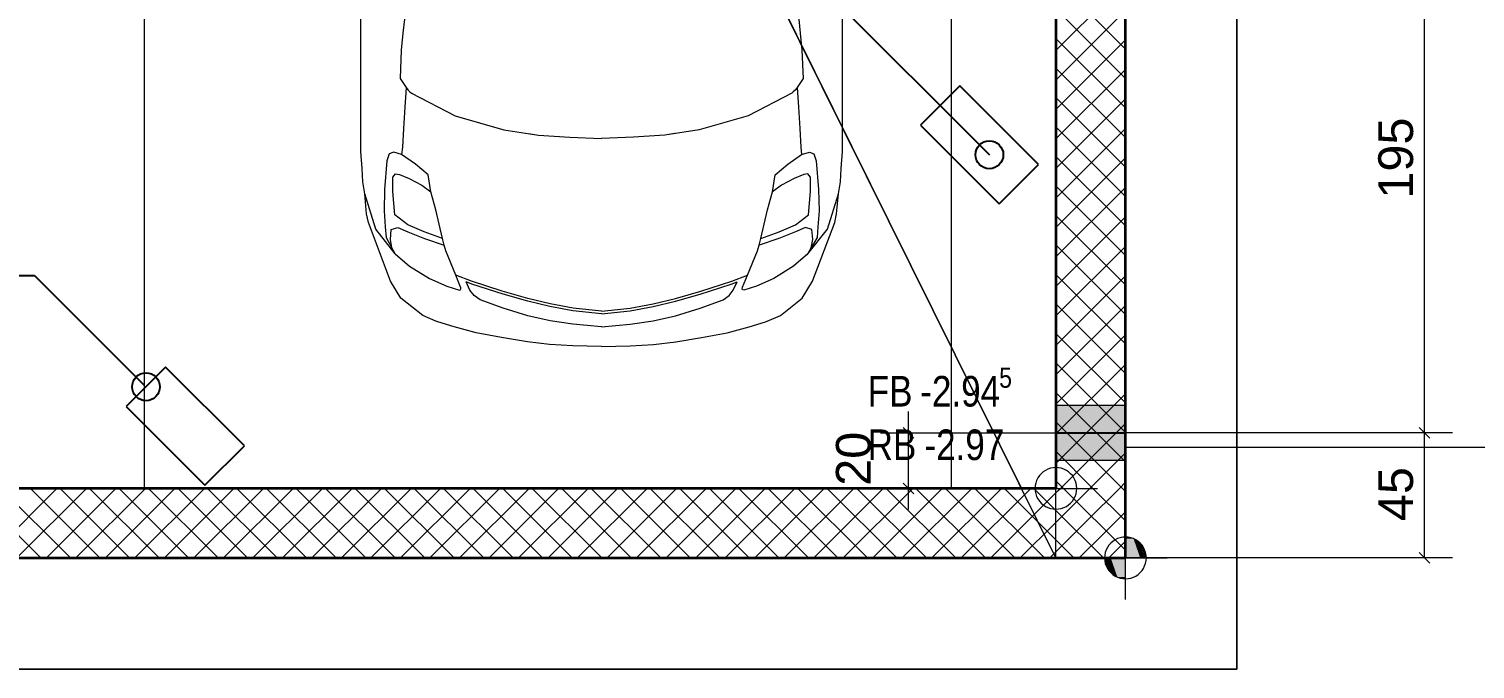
# Model space of a CAD drawing. Extents: x 885 to 2021, y 330 to 1122.
# Drawn here: x 1454.1 to 1558, y 468.6 to 514.7 of the extents above; entities that cross this region are included whole.
import ezdxf
from ezdxf.lldxf.tags import DXFTag

# ---------------------------------------------------------------- set-up
doc = ezdxf.new("R2010")
doc.units = 0
doc.layers.get('0').update_dxf_attribs({"lineweight": 18})
for name, color, linetype, lineweight in [('010 Aussenwände Bauteilschraffuren Neu', 7, 'Continuous', 25), ('010 Aussenwände Neu', 7, 'Continuous', 25), ('030 Bodenaufbauten Neu', 7, 'Continuous', 25), ('035 Decken Neu', 7, 'Continuous', 25), ('060 Möbel Einbau Neu', 7, 'Continuous', 25), ('065 Möbel Einrichtung', 7, 'Continuous', 25), ('080 Raum Innen Kontur Neu', 7, 'Continuous', 25), ('111 Bemassung Ausführung Koten Neu', 7, 'Continuous', 25)]:
    doc.layers.add(name, color=color, linetype=linetype, lineweight=lineweight)
for name, color, linetype, lineweight, true_color in [('A_Durchbruchbeschriftung', 7, 'Continuous', 18, 0x008080), ('A_Mass_Aussparungen', 7, 'Continuous', 18, 0x0080ff), ('A_Wanddurchbruch', 7, 'Continuous', 18, 0x008080), ('S_Regenwasser_Einlage', 7, 'fein_strichliert-A0T8DHYQAL', 25, 0x0066cc), ('S_Schmutzwasser_Einlage', 7, 'fein_strichliert-A0T8DHYQAL', 25, 0xcc6600)]:
    doc.layers.add(name, color=color, linetype=linetype, lineweight=lineweight, true_color=true_color)
doc.styles.get("Standard").update_dxf_attribs({"font": 'arial.ttf'})
tags = doc.linetypes.add('fein_strichliert-A0T8DHYQAL', pattern=[4, 1, -2, 1]).pattern_tags.tags
tags[8:9] = [DXFTag(74, 4), DXFTag(75, 0), DXFTag(340, '0'), DXFTag(46, 0.0), DXFTag(50, 0.0), DXFTag(44, 0.0), DXFTag(45, 0.0)]
tags[6:7] = [DXFTag(74, 4), DXFTag(75, 0), DXFTag(340, '0'), DXFTag(46, 0.0), DXFTag(50, 0.0), DXFTag(44, 0.0), DXFTag(45, 0.0)]
tags[4:5] = [DXFTag(74, 4), DXFTag(75, 0), DXFTag(340, '0'), DXFTag(46, 0.0), DXFTag(50, 0.0), DXFTag(44, 0.0), DXFTag(45, 0.0)]
tags = doc.linetypes.add('Strich 3_1mm Kanten', pattern=[0.004, 0.003, -0.001]).pattern_tags.tags
tags[6:7] = [DXFTag(74, 4), DXFTag(75, 0), DXFTag(340, '0'), DXFTag(46, 1.0), DXFTag(50, 0.0), DXFTag(44, 0.0), DXFTag(45, 0.0)]
tags[4:5] = [DXFTag(74, 4), DXFTag(75, 0), DXFTag(340, '0'), DXFTag(46, 1.0), DXFTag(50, 0.0), DXFTag(44, 0.0), DXFTag(45, 0.0)]
tags = doc.linetypes.add('Strichpunkt 3_1_1mm Achsen', pattern=[0.005, 0.003, -0.001, 0, -0.001]).pattern_tags.tags
tags[10:11] = [DXFTag(74, 4), DXFTag(75, 0), DXFTag(340, '0'), DXFTag(46, 1.0), DXFTag(50, 0.0), DXFTag(44, 0.0), DXFTag(45, 0.0)]
tags[8:9] = [DXFTag(74, 4), DXFTag(75, 0), DXFTag(340, '0'), DXFTag(46, 1.0), DXFTag(50, 0.0), DXFTag(44, 0.0), DXFTag(45, 0.0)]
tags[6:7] = [DXFTag(74, 4), DXFTag(75, 0), DXFTag(340, '0'), DXFTag(46, 1.0), DXFTag(50, 0.0), DXFTag(44, 0.0), DXFTag(45, 0.0)]
tags[4:5] = [DXFTag(74, 4), DXFTag(75, 0), DXFTag(340, '0'), DXFTag(46, 1.0), DXFTag(50, 0.0), DXFTag(44, 0.0), DXFTag(45, 0.0)]
tags = doc.linetypes.add('STRICHPUNKT2', pattern=[12.7, 6.35, -3.175, 0, -3.175]).pattern_tags.tags
tags[10:11] = [DXFTag(74, 4), DXFTag(75, 0), DXFTag(340, '0'), DXFTag(46, 0.0), DXFTag(50, 0.0), DXFTag(44, 0.0), DXFTag(45, 0.0)]
tags[8:9] = [DXFTag(74, 4), DXFTag(75, 0), DXFTag(340, '0'), DXFTag(46, 0.0), DXFTag(50, 0.0), DXFTag(44, 0.0), DXFTag(45, 0.0)]
tags[6:7] = [DXFTag(74, 4), DXFTag(75, 0), DXFTag(340, '0'), DXFTag(46, 0.0), DXFTag(50, 0.0), DXFTag(44, 0.0), DXFTag(45, 0.0)]
tags[4:5] = [DXFTag(74, 4), DXFTag(75, 0), DXFTag(340, '0'), DXFTag(46, 0.0), DXFTag(50, 0.0), DXFTag(44, 0.0), DXFTag(45, 0.0)]
tags = doc.linetypes.add('Unsichtbare Linie', pattern='A,0,[1,5773_032 -1.UG1.shx,S=10,R=0,X=0,Y=0],-10,0', length=10).pattern_tags.tags
tags[14:15] = [DXFTag(74, 4), DXFTag(75, 0), DXFTag(340, '0'), DXFTag(46, 1.0), DXFTag(50, 0.0), DXFTag(44, 0.0), DXFTag(45, 0.0)]
tags[12:13] = [DXFTag(74, 4), DXFTag(75, 0), DXFTag(340, '0'), DXFTag(46, 1.0), DXFTag(50, 0.0), DXFTag(44, 0.0), DXFTag(45, 0.0)]

# ---------------------------------------------------------------- blocks, each defined once
blk = doc.blocks.new('Referenz-A0T8DHYSAL', base_point=(1035.58, 400))
at = {"layer": 'S_Regenwasser_Einlage', "color": 0, "lineweight": -2}
for p, q in [((1508.14, 520.56), (1523.1, 505.6)), ((1325.15, 496.92), (1454.47, 496.92)), ((1454.47, 496.92), (1462.33, 489.06))]:
    blk.add_line(p, q, dxfattribs=at)
at = {"layer": 'S_Regenwasser_Einlage', "color": 0, "linetype": 'fein_strichliert-A0T8DHYQAL', "lineweight": -2, "ltscale": 0.25}
for centre in [(1523.1, 505.6), (1462.48, 488.91)]:
    blk.add_circle(centre, 1, dxfattribs=at)
at = {"layer": 'S_Schmutzwasser_Einlage', "color": 0, "linetype": 'fein_strichliert-A0T8DHYQAL', "lineweight": -2, "ltscale": 0.25}
for p, q in [((1520.98, 510.55), (1518.15, 507.72)), ((1526.63, 504.9), (1520.98, 510.55)), ((1518.15, 507.72), (1523.81, 502.07)), ((1523.81, 502.07), (1526.63, 504.9)), ((1463.89, 490.33), (1461.06, 487.5)), ((1469.55, 484.67), (1463.89, 490.33)), ((1461.06, 487.5), (1466.72, 481.84)), ((1466.72, 481.84), (1469.55, 484.67))]:
    blk.add_line(p, q, dxfattribs=at)
blk = doc.blocks.new('Referenz-A0T8DHYUAL', base_point=(896.59, 372.19))
at = {"layer": '010 Aussenwände Bauteilschraffuren Neu', "color": 0, "linetype": 'Continuous', "lineweight": 0, "ltscale": 0.0169}
for p, q in [((1532.88, 513.21), (1527.88, 518.21)), ((1532.88, 513.21), (1527.88, 518.21)), ((1527.88, 513.1), (1532.88, 518.1)), ((1527.88, 513.1), (1532.88, 518.1)), ((1532.88, 511.09), (1527.88, 516.09)), ((1532.88, 511.09), (1527.88, 516.09)), ((1527.88, 510.98), (1532.88, 515.98)), ((1527.88, 510.98), (1532.88, 515.98)), ((1532.88, 508.97), (1527.88, 513.97)), ((1532.88, 508.97), (1527.88, 513.97)), ((1527.88, 508.86), (1532.88, 513.86)), ((1527.88, 508.86), (1532.88, 513.86)), ((1532.88, 506.84), (1527.88, 511.84)), ((1532.88, 506.84), (1527.88, 511.84)), ((1527.88, 506.74), (1532.88, 511.74)), ((1527.88, 506.74), (1532.88, 511.74)), ((1532.88, 504.72), (1527.88, 509.72)), ((1532.88, 504.72), (1527.88, 509.72)), ((1527.88, 504.62), (1532.88, 509.62)), ((1527.88, 504.62), (1532.88, 509.62)), ((1532.88, 502.6), (1527.88, 507.6)), ((1532.88, 502.6), (1527.88, 507.6)), ((1527.88, 502.49), (1532.88, 507.49)), ((1527.88, 502.49), (1532.88, 507.49)), ((1532.88, 500.48), (1527.88, 505.48)), ((1532.88, 500.48), (1527.88, 505.48)), ((1527.88, 500.37), (1532.88, 505.37)), ((1527.88, 500.37), (1532.88, 505.37)), ((1532.88, 498.36), (1527.88, 503.36)), ((1532.88, 498.36), (1527.88, 503.36)), ((1527.88, 498.25), (1532.88, 503.25)), ((1527.88, 498.25), (1532.88, 503.25)), ((1532.88, 496.24), (1527.88, 501.24)), ((1532.88, 496.24), (1527.88, 501.24)), ((1527.88, 496.13), (1532.88, 501.13)), ((1527.88, 496.13), (1532.88, 501.13)), ((1532.88, 494.12), (1527.88, 499.12)), ((1532.88, 494.12), (1527.88, 499.12)), ((1527.88, 494.01), (1532.88, 499.01)), ((1527.88, 494.01), (1532.88, 499.01)), ((1532.88, 491.99), (1527.88, 496.99)), ((1532.88, 491.99), (1527.88, 496.99)), ((1527.88, 491.89), (1532.88, 496.89)), ((1527.88, 491.89), (1532.88, 496.89)), ((1532.88, 489.87), (1527.88, 494.87)), ((1532.88, 489.87), (1527.88, 494.87)), ((1527.88, 489.77), (1532.88, 494.77)), ((1527.88, 489.77), (1532.88, 494.77)), ((1532.88, 487.75), (1527.88, 492.75)), ((1532.88, 487.75), (1527.88, 492.75)), ((1527.88, 487.65), (1532.88, 492.65)), ((1527.88, 487.65), (1532.88, 492.65)), ((1532.88, 485.63), (1527.88, 490.63)), ((1532.88, 485.63), (1527.88, 490.63)), ((1527.88, 485.52), (1532.88, 490.52)), ((1527.88, 485.52), (1532.88, 490.52)), ((1532.88, 483.51), (1527.88, 488.51)), ((1532.88, 483.51), (1527.88, 488.51)), ((1527.88, 483.4), (1532.88, 488.4)), ((1527.88, 483.4), (1532.88, 488.4)), ((1532.66, 481.6), (1527.88, 486.39)), ((1532.66, 481.6), (1527.88, 486.39)), ((1528.2, 481.6), (1532.88, 486.28)), ((1528.2, 481.6), (1532.88, 486.28)), ((1530.54, 481.6), (1527.88, 484.27)), ((1530.54, 481.6), (1527.88, 484.27)), ((1530.32, 481.6), (1532.88, 484.16)), ((1530.32, 481.6), (1532.88, 484.16)), ((1454.93, 476.6), (1449.93, 481.6)), ((1451.07, 476.6), (1456.07, 481.6)), ((1457.05, 476.6), (1452.05, 481.6)), ((1453.2, 476.6), (1458.2, 481.6)), ((1459.17, 476.6), (1454.17, 481.6)), ((1455.32, 476.6), (1460.32, 481.6)), ((1461.3, 476.6), (1456.3, 481.6)), ((1457.44, 476.6), (1462.44, 481.6)), ((1463.42, 476.6), (1458.42, 481.6)), ((1459.56, 476.6), (1464.56, 481.6)), ((1465.54, 476.6), (1460.54, 481.6)), ((1461.68, 476.6), (1466.68, 481.6)), ((1467.66, 476.6), (1462.66, 481.6)), ((1463.8, 476.6), (1468.8, 481.6)), ((1469.78, 476.6), (1464.78, 481.6)), ((1465.92, 476.6), (1470.92, 481.6)), ((1471.9, 476.6), (1466.9, 481.6)), ((1468.05, 476.6), (1473.05, 481.6)), ((1474.02, 476.6), (1469.02, 481.6)), ((1470.17, 476.6), (1475.17, 481.6)), ((1476.15, 476.6), (1471.15, 481.6)), ((1472.29, 476.6), (1477.29, 481.6)), ((1478.27, 476.6), (1473.27, 481.6)), ((1474.41, 476.6), (1479.41, 481.6)), ((1480.39, 476.6), (1475.39, 481.6)), ((1476.53, 476.6), (1481.53, 481.6)), ((1482.51, 476.6), (1477.51, 481.6)), ((1478.65, 476.6), (1483.65, 481.6)), ((1484.63, 476.6), (1479.63, 481.6)), ((1480.77, 476.6), (1485.77, 481.6)), ((1486.75, 476.6), (1481.75, 481.6)), ((1482.89, 476.6), (1487.89, 481.6)), ((1488.87, 476.6), (1483.87, 481.6)), ((1485.02, 476.6), (1490.02, 481.6)), ((1490.99, 476.6), (1485.99, 481.6)), ((1487.14, 476.6), (1492.14, 481.6)), ((1493.12, 476.6), (1488.12, 481.6)), ((1489.26, 476.6), (1494.26, 481.6)), ((1495.24, 476.6), (1490.24, 481.6)), ((1491.38, 476.6), (1496.38, 481.6)), ((1497.36, 476.6), (1492.36, 481.6)), ((1493.5, 476.6), (1498.5, 481.6)), ((1499.48, 476.6), (1494.48, 481.6)), ((1495.62, 476.6), (1500.62, 481.6)), ((1501.6, 476.6), (1496.6, 481.6)), ((1497.74, 476.6), (1502.74, 481.6)), ((1503.72, 476.6), (1498.72, 481.6)), ((1499.87, 476.6), (1504.87, 481.6)), ((1505.84, 476.6), (1500.84, 481.6)), ((1501.99, 476.6), (1506.99, 481.6)), ((1507.97, 476.6), (1502.97, 481.6)), ((1504.11, 476.6), (1509.11, 481.6)), ((1510.09, 476.6), (1505.09, 481.6)), ((1506.23, 476.6), (1511.23, 481.6)), ((1512.21, 476.6), (1507.21, 481.6)), ((1508.35, 476.6), (1513.35, 481.6)), ((1514.33, 476.6), (1509.33, 481.6)), ((1510.47, 476.6), (1515.47, 481.6)), ((1516.45, 476.6), (1511.45, 481.6)), ((1512.59, 476.6), (1517.59, 481.6)), ((1518.57, 476.6), (1513.57, 481.6)), ((1514.71, 476.6), (1519.71, 481.6)), ((1520.69, 476.6), (1515.69, 481.6)), ((1516.84, 476.6), (1521.84, 481.6)), ((1522.81, 476.6), (1517.81, 481.6)), ((1518.96, 476.6), (1523.96, 481.6)), ((1524.94, 476.6), (1519.94, 481.6)), ((1521.08, 476.6), (1526.08, 481.6)), ((1527.06, 476.6), (1522.06, 481.6)), ((1523.2, 476.6), (1527.88, 481.28)), ((1527.88, 477.9), (1524.18, 481.6)), ((1527.88, 480.02), (1526.3, 481.6)), ((1528.42, 481.6), (1527.88, 482.15)), ((1528.42, 481.6), (1527.88, 482.15)), ((1527.88, 481.28), (1528.04, 481.44)), ((1528.04, 481.44), (1528.2, 481.6)), ((1532.88, 477.15), (1528.42, 481.6)), ((1529.1, 480.38), (1530.32, 481.6)), ((1530.16, 479.32), (1532.44, 481.6)), ((1532.88, 479.27), (1530.54, 481.6)), ((1532.44, 481.6), (1532.88, 482.04)), ((1532.44, 481.6), (1532.88, 482.04)), ((1532.88, 481.39), (1532.66, 481.6)), ((1527.88, 479.16), (1529.1, 480.38)), ((1531.3, 476.6), (1527.88, 480.02)), ((1527.88, 477.04), (1530.16, 479.32)), ((1531.22, 478.26), (1532.88, 479.92)), ((1525.32, 476.6), (1527.88, 479.16)), ((1529.56, 476.6), (1531.22, 478.26)), ((1529.18, 476.6), (1527.88, 477.9)), ((1531.69, 476.6), (1532.28, 477.2)), ((1532.28, 477.2), (1532.88, 477.8)), ((1527.44, 476.6), (1527.88, 477.04))]:
    blk.add_line(p, q, dxfattribs=at)
at = {"layer": '010 Aussenwände Neu', "color": 0, "lineweight": 35}
for p, q in [((1527.88, 529.6), (1527.88, 481.6)), ((1532.88, 481.6), (1532.88, 524.6)), ((1527.88, 481.6), (1387.38, 481.6)), ((1532.88, 476.6), (1532.88, 481.6)), ((1041.78, 476.6), (1532.88, 476.6))]:
    blk.add_line(p, q, dxfattribs=at)
at = {"layer": '010 Aussenwände Neu', "color": 0, "lineweight": -2}
for p, q in [((1527.88, 524.6), (1527.88, 481.6)), ((1532.88, 481.6), (1532.88, 524.6))]:
    blk.add_line(p, q, dxfattribs=at)
at = {"layer": '030 Bodenaufbauten Neu', "color": 0, "linetype": 'Unsichtbare Linie', "lineweight": 13, "ltscale": 0.0169}
for p, q in [((1422.38, 689.6), (1525.4, 481.6)), ((1525.4, 481.6), (1422.38, 689.6)), ((1527.88, 476.6), (1527.88, 524.6)), ((1527.88, 524.6), (1527.88, 481.6)), ((1532.88, 524.6), (1532.88, 476.6)), ((1525.4, 481.6), (1387.38, 481.6)), ((1527.88, 481.6), (1525.4, 481.6)), ((1532.88, 476.6), (1527.88, 476.6))]:
    blk.add_line(p, q, dxfattribs=at)
at = {"layer": '035 Decken Neu', "color": 0, "linetype": 'Strich 3_1mm Kanten', "lineweight": 13, "ltscale": 0.0169}
blk.add_line((1527.88, 476.6), (1422.38, 689.6), dxfattribs=at)
at = {"layer": '035 Decken Neu', "color": 0, "linetype": 'Strichpunkt 3_1_1mm Achsen', "lineweight": 13, "ltscale": 0.002197}
for p, q in [((1532.88, 476.6), (1532.88, 524.6)), ((1035.78, 476.6), (1532.88, 476.6))]:
    blk.add_line(p, q, dxfattribs=at)
at = {"layer": '035 Decken Neu', "color": 0, "linetype": 'Strich 3_1mm Kanten', "lineweight": 13, "ltscale": 0.002197}
for p, q in [((1540.88, 468.6), (1540.88, 524.6)), ((1382.38, 468.6), (1540.88, 468.6))]:
    blk.add_line(p, q, dxfattribs=at)
at = {"layer": '035 Decken Neu', "color": 0, "linetype": 'Unsichtbare Linie', "lineweight": 13, "ltscale": 0.002197}
for p, q in [((1540.88, 524.6), (1540.88, 468.6)), ((1540.88, 524.6), (1540.88, 468.6)), ((1540.88, 524.6), (1540.88, 468.6)), ((1540.88, 468.6), (1382.38, 468.6)), ((1540.88, 468.6), (1387.38, 468.6)), ((1540.88, 468.6), (1387.38, 468.6))]:
    blk.add_line(p, q, dxfattribs=at)
at = {"layer": '060 Möbel Einbau Neu', "color": 0, "lineweight": 13}
for p, q in [((1462.38, 481.6), (1462.38, 581.6)), ((1520.38, 481.6), (1520.38, 581.6)), ((1520.38, 481.6), (1462.38, 481.6))]:
    blk.add_line(p, q, dxfattribs=at)
at = {"layer": '065 Möbel Einrichtung', "color": 0, "lineweight": 13}
for p, q in [((1477.93, 505.83), (1477.93, 515.43)), ((1481.05, 515.35), (1480.94, 514.36)), ((1509.41, 515.35), (1509.51, 514.36)), ((1512.53, 505.83), (1512.53, 515.43)), ((1480.94, 514.36), (1480.83, 513.13)), ((1509.51, 514.36), (1509.63, 513.13)), ((1480.83, 513.13), (1480.74, 511.1)), ((1509.63, 513.13), (1509.72, 511.1)), ((1480.74, 511.1), (1481.22, 510.36)), ((1481.18, 510.43), (1481.08, 509.02)), ((1509.72, 511.1), (1509.23, 510.36)), ((1509.28, 510.43), (1509.37, 509.02)), ((1481.22, 510.36), (1481.32, 510.24)), ((1481.32, 510.24), (1481.45, 510.13)), ((1481.45, 510.13), (1481.57, 510.04)), ((1481.56, 510.05), (1481.57, 510.04)), ((1481.57, 510.04), (1484.69, 508.41)), ((1481.57, 510.04), (1484.71, 508.4)), ((1508.89, 510.04), (1505.75, 508.4)), ((1508.89, 510.04), (1505.76, 508.41)), ((1509, 510.13), (1508.89, 510.04)), ((1508.89, 510.05), (1508.89, 510.04)), ((1509.13, 510.24), (1509, 510.13)), ((1509.23, 510.36), (1509.13, 510.24)), ((1481.08, 509.02), (1480.98, 507.48)), ((1484.71, 508.4), (1488.21, 507.4)), ((1505.75, 508.4), (1502.25, 507.4)), ((1509.37, 509.02), (1509.47, 507.48)), ((1480.98, 507.48), (1480.91, 506.15)), ((1480.98, 507.48), (1480.98, 507.48)), ((1488.21, 507.4), (1490.68, 507.02)), ((1502.25, 507.4), (1499.78, 507.02)), ((1509.47, 507.48), (1509.47, 507.48)), ((1509.47, 507.48), (1509.55, 506.15)), ((1489.97, 507.13), (1490.68, 507.02)), ((1490.68, 507.02), (1492.95, 506.87)), ((1490.68, 507.02), (1492.95, 506.87)), ((1492.95, 506.87), (1495.23, 506.78)), ((1492.95, 506.87), (1495.23, 506.78)), ((1497.51, 506.87), (1495.23, 506.78)), ((1497.51, 506.87), (1495.23, 506.78)), ((1499.78, 507.02), (1497.51, 506.87)), ((1499.78, 507.02), (1497.51, 506.87)), ((1500.49, 507.13), (1499.78, 507.02)), ((1478.01, 504.61), (1477.93, 505.83)), ((1479.96, 505.68), (1479.79, 505.17)), ((1480.3, 505.78), (1479.96, 505.68)), ((1480.85, 505.61), (1480.3, 505.78)), ((1480.91, 506.15), (1480.85, 505.61)), ((1481.85, 504.92), (1480.85, 505.61)), ((1508.61, 504.92), (1509.6, 505.61)), ((1509.55, 506.15), (1509.6, 505.61)), ((1509.6, 505.61), (1510.16, 505.78)), ((1510.16, 505.78), (1510.49, 505.68)), ((1510.49, 505.68), (1510.66, 505.17)), ((1512.45, 504.61), (1512.53, 505.83)), ((1478.06, 503.65), (1478.01, 504.61)), ((1479.79, 505.17), (1479.63, 503.11)), ((1480.23, 504), (1480.41, 504.22)), ((1480.41, 504.22), (1480.69, 504.19)), ((1480.69, 504.19), (1481.4, 503.9)), ((1482.76, 504.16), (1481.85, 504.92)), ((1482.76, 504.15), (1482.76, 504.16)), ((1482.96, 502.94), (1482.77, 504.15)), ((1507.5, 502.94), (1507.69, 504.15)), ((1507.69, 504.16), (1508.61, 504.92)), ((1507.69, 504.15), (1507.69, 504.16)), ((1509.77, 504.19), (1509.06, 503.9)), ((1510.04, 504.22), (1509.77, 504.19)), ((1510.23, 504), (1510.04, 504.22)), ((1510.66, 505.17), (1510.82, 503.11)), ((1512.4, 503.65), (1512.45, 504.61)), ((1478.2, 502.78), (1478.06, 503.65)), ((1479.63, 503.11), (1479.59, 501.57)), ((1480.21, 502.95), (1480.23, 504)), ((1481.4, 503.9), (1482.31, 503.41)), ((1482.31, 503.41), (1482.96, 502.94)), ((1508.15, 503.41), (1507.5, 502.94)), ((1509.06, 503.9), (1508.15, 503.41)), ((1510.25, 502.95), (1510.23, 504)), ((1510.82, 503.11), (1510.87, 501.57)), ((1512.26, 502.78), (1512.4, 503.65)), ((1478.34, 501.35), (1478.2, 502.78)), ((1478.99, 500.24), (1478.2, 502.78)), ((1480.36, 501.27), (1480.21, 502.95)), ((1483.3, 501.64), (1482.96, 502.94)), ((1507.15, 501.64), (1507.5, 502.94)), ((1510.1, 501.27), (1510.25, 502.95)), ((1511.47, 500.24), (1512.26, 502.78)), ((1512.11, 501.35), (1512.26, 502.78)), ((1478.47, 500.73), (1478.34, 501.35)), ((1479.59, 501.57), (1479.59, 501.57)), ((1479.59, 501.57), (1479.68, 500.41)), ((1481.29, 500.57), (1480.36, 501.27)), ((1483.3, 501.64), (1483.3, 501.64)), ((1483.78, 499.57), (1483.3, 501.64)), ((1483.3, 501.64), (1483.3, 501.64)), ((1506.68, 499.57), (1507.15, 501.64)), ((1507.15, 501.64), (1507.15, 501.64)), ((1507.15, 501.64), (1507.15, 501.64)), ((1509.17, 500.57), (1510.1, 501.27)), ((1510.87, 501.57), (1510.78, 500.41)), ((1510.87, 501.57), (1510.87, 501.57)), ((1511.99, 500.73), (1512.11, 501.35)), ((1480.06, 496.51), (1478.47, 500.73)), ((1480.39, 498.47), (1478.99, 500.24)), ((1479.68, 500.41), (1479.73, 499.66)), ((1480.06, 499.51), (1480.11, 500.23)), ((1480.11, 500.23), (1480.59, 500.38)), ((1480.59, 500.38), (1481.3, 500.05)), ((1482.48, 500.06), (1481.29, 500.57)), ((1481.3, 500.05), (1482.49, 499.58)), ((1483.78, 499.57), (1482.48, 500.06)), ((1506.68, 499.57), (1507.98, 500.06)), ((1509.16, 500.05), (1507.97, 499.58)), ((1507.98, 500.06), (1509.17, 500.57)), ((1509.87, 500.38), (1509.16, 500.05)), ((1510.34, 500.23), (1509.87, 500.38)), ((1510.06, 498.47), (1511.47, 500.24)), ((1510.4, 499.51), (1510.34, 500.23)), ((1510.39, 496.51), (1511.99, 500.73)), ((1510.78, 500.41), (1510.72, 499.66)), ((1479.73, 499.66), (1480.15, 498.91)), ((1480.15, 498.91), (1480.06, 499.51)), ((1482.49, 499.58), (1483.9, 499.11)), ((1483.9, 499.11), (1483.78, 499.57)), ((1484.02, 498.69), (1483.9, 499.11)), ((1506.43, 498.69), (1506.56, 499.11)), ((1507.97, 499.58), (1506.56, 499.11)), ((1506.56, 499.11), (1506.68, 499.57)), ((1510.72, 499.66), (1510.3, 498.91)), ((1510.3, 498.91), (1510.4, 499.51)), ((1480.39, 498.47), (1480.15, 498.91)), ((1480.39, 498.47), (1481.43, 497.59)), ((1480.44, 498.43), (1480.51, 498.37)), ((1484.74, 496.94), (1484.02, 498.69)), ((1484.03, 498.69), (1484.03, 498.69)), ((1505.72, 496.94), (1506.43, 498.69)), ((1506.43, 498.69), (1506.43, 498.69)), ((1510.06, 498.47), (1509.02, 497.59)), ((1510.02, 498.43), (1509.95, 498.37)), ((1510.06, 498.47), (1510.3, 498.91)), ((1481.43, 497.59), (1482.85, 496.71)), ((1481.43, 497.59), (1481.43, 497.59)), ((1485.09, 496.08), (1484.74, 496.94)), ((1485.87, 496.51), (1484.74, 496.94)), ((1504.58, 496.51), (1505.72, 496.94)), ((1505.36, 496.08), (1505.72, 496.94)), ((1509.02, 497.59), (1507.61, 496.71)), ((1509.02, 497.59), (1509.02, 497.59)), ((1480.8, 495.28), (1480.06, 496.51)), ((1482.85, 496.71), (1484.11, 496.16)), ((1484.11, 496.16), (1485.02, 495.86)), ((1485.02, 495.86), (1485.12, 495.92)), ((1485.12, 495.93), (1485.1, 496.08)), ((1485.1, 496.08), (1485.1, 496.08)), ((1485.12, 495.93), (1485.12, 495.93)), ((1485.91, 496.3), (1485.49, 496.46)), ((1485.76, 495.86), (1485.49, 496.46)), ((1486.06, 495.49), (1485.76, 495.86)), ((1488.09, 495.78), (1485.87, 496.51)), ((1488.14, 495.58), (1485.91, 496.3)), ((1502.32, 495.58), (1504.55, 496.3)), ((1502.36, 495.78), (1504.58, 496.51)), ((1504.39, 495.49), (1504.69, 495.86)), ((1504.55, 496.3), (1504.96, 496.46)), ((1504.69, 495.86), (1504.96, 496.46)), ((1505.34, 495.93), (1505.36, 496.08)), ((1505.34, 495.93), (1505.34, 495.93)), ((1505.44, 495.86), (1505.34, 495.92)), ((1505.36, 496.08), (1505.36, 496.08)), ((1506.35, 496.16), (1505.44, 495.86)), ((1507.61, 496.71), (1506.35, 496.16)), ((1509.65, 495.28), (1510.39, 496.51)), ((1482.37, 494.05), (1480.8, 495.28)), ((1486.49, 495.17), (1486.06, 495.49)), ((1488.14, 494.57), (1486.49, 495.17)), ((1489.92, 495.26), (1488.09, 495.78)), ((1489.93, 495.08), (1488.14, 495.58)), ((1491.53, 494.87), (1489.92, 495.26)), ((1491.51, 494.69), (1489.93, 495.08)), ((1493.19, 494.57), (1491.53, 494.87)), ((1497.27, 494.57), (1498.93, 494.87)), ((1498.93, 494.87), (1500.53, 495.26)), ((1498.94, 494.69), (1500.53, 495.08)), ((1500.53, 495.26), (1502.36, 495.78)), ((1500.53, 495.08), (1502.32, 495.58)), ((1502.31, 494.57), (1503.97, 495.17)), ((1503.97, 495.17), (1504.39, 495.49)), ((1508.09, 494.05), (1509.65, 495.28)), ((1483.32, 493.63), (1482.37, 494.05)), ((1489.93, 494.02), (1488.14, 494.57)), ((1491.52, 493.66), (1489.93, 494.02)), ((1493.16, 494.38), (1491.51, 494.69)), ((1495.23, 494.17), (1493.16, 494.38)), ((1495.23, 494.35), (1493.19, 494.57)), ((1495.23, 494.35), (1497.27, 494.57)), ((1495.23, 494.17), (1497.29, 494.38)), ((1497.29, 494.38), (1498.94, 494.69)), ((1498.94, 493.66), (1500.53, 494.02)), ((1500.53, 494.02), (1502.31, 494.57)), ((1507.13, 493.63), (1508.09, 494.05)), ((1483.45, 493.58), (1483.32, 493.63)), ((1484.62, 493.22), (1483.45, 493.58)), ((1486.22, 492.8), (1484.62, 493.22)), ((1488.04, 492.45), (1486.22, 492.8)), ((1493.16, 493.41), (1491.52, 493.66)), ((1495.23, 493.23), (1493.16, 493.41)), ((1495.23, 493.23), (1497.29, 493.41)), ((1497.29, 493.41), (1498.94, 493.66)), ((1502.41, 492.45), (1504.24, 492.8)), ((1504.24, 492.8), (1505.84, 493.22)), ((1505.84, 493.22), (1507, 493.58)), ((1507, 493.58), (1507.13, 493.63)), ((1489.9, 492.15), (1488.04, 492.45)), ((1491.49, 491.96), (1489.9, 492.15)), ((1493.16, 491.85), (1491.49, 491.96)), ((1495.23, 491.8), (1493.16, 491.85)), ((1495.23, 491.8), (1497.29, 491.85)), ((1497.29, 491.85), (1498.96, 491.96)), ((1498.96, 491.96), (1500.56, 492.15)), ((1500.56, 492.15), (1502.41, 492.45))]:
    blk.add_line(p, q, dxfattribs=at)
at = {"layer": '080 Raum Innen Kontur Neu', "color": 0, "linetype": 'Continuous', "lineweight": 13, "ltscale": 0.0169}
for p, q in [((1527.88, 481.6), (1527.88, 529.6)), ((1387.38, 481.6), (1527.88, 481.6))]:
    blk.add_line(p, q, dxfattribs=at)
at = {"layer": '111 Bemassung Ausführung Koten Neu', "color": 0, "lineweight": 13}
for p, q in [((1527.88, 478.6), (1527.88, 484.6)), ((1524.88, 481.6), (1530.88, 481.6)), ((1532.88, 473.6), (1532.88, 479.6)), ((1529.88, 476.6), (1535.88, 476.6))]:
    blk.add_line(p, q, dxfattribs=at)
at = {"layer": '111 Bemassung Ausführung Koten Neu', "color": 0, "linetype": 'Continuous', "lineweight": 13, "ltscale": 0.0169}
for p, q in [((1526.58, 482.35), (1526.49, 482.18)), ((1526.69, 482.52), (1526.58, 482.35)), ((1526.82, 482.66), (1526.69, 482.52)), ((1526.97, 482.79), (1526.82, 482.66)), ((1527.13, 482.9), (1526.97, 482.79)), ((1527.3, 482.99), (1527.13, 482.9)), ((1527.49, 483.05), (1527.3, 482.99)), ((1527.68, 483.09), (1527.49, 483.05)), ((1527.88, 483.1), (1527.68, 483.09)), ((1528.07, 483.09), (1527.88, 483.1)), ((1528.27, 483.05), (1528.07, 483.09)), ((1528.45, 482.99), (1528.27, 483.05)), ((1528.63, 482.9), (1528.45, 482.99)), ((1528.79, 482.79), (1528.63, 482.9)), ((1528.94, 482.66), (1528.79, 482.79)), ((1529.07, 482.52), (1528.94, 482.66)), ((1529.18, 482.35), (1529.07, 482.52)), ((1529.26, 482.18), (1529.18, 482.35)), ((1526.39, 481.8), (1526.38, 481.6)), ((1526.38, 481.6), (1526.39, 481.41)), ((1526.43, 481.99), (1526.39, 481.8)), ((1526.39, 481.41), (1526.43, 481.21)), ((1526.49, 482.18), (1526.43, 481.99)), ((1529.33, 481.99), (1529.26, 482.18)), ((1529.37, 481.8), (1529.33, 481.99)), ((1529.33, 481.21), (1529.37, 481.41)), ((1529.38, 481.6), (1529.37, 481.8)), ((1529.37, 481.41), (1529.38, 481.6)), ((1526.43, 481.21), (1526.49, 481.03)), ((1526.49, 481.03), (1526.58, 480.85)), ((1526.58, 480.85), (1526.69, 480.69)), ((1526.69, 480.69), (1526.82, 480.54)), ((1526.82, 480.54), (1526.97, 480.41)), ((1526.97, 480.41), (1527.13, 480.3)), ((1527.13, 480.3), (1527.3, 480.22)), ((1528.45, 480.22), (1528.63, 480.3)), ((1528.63, 480.3), (1528.79, 480.41)), ((1528.79, 480.41), (1528.94, 480.54)), ((1528.94, 480.54), (1529.07, 480.69)), ((1529.07, 480.69), (1529.18, 480.85)), ((1529.18, 480.85), (1529.26, 481.03)), ((1529.26, 481.03), (1529.33, 481.21)), ((1527.3, 480.22), (1527.49, 480.15)), ((1527.49, 480.15), (1527.68, 480.12)), ((1527.68, 480.12), (1527.88, 480.1)), ((1527.88, 480.1), (1528.07, 480.12)), ((1528.07, 480.12), (1528.27, 480.15)), ((1528.27, 480.15), (1528.45, 480.22)), ((1531.49, 477.18), (1531.43, 476.99)), ((1531.58, 477.35), (1531.49, 477.18)), ((1531.69, 477.52), (1531.58, 477.35)), ((1531.82, 477.66), (1531.69, 477.52)), ((1531.97, 477.79), (1531.82, 477.66)), ((1532.13, 477.9), (1531.97, 477.79)), ((1532.3, 477.99), (1532.13, 477.9)), ((1532.49, 478.05), (1532.3, 477.99)), ((1532.68, 478.09), (1532.49, 478.05)), ((1532.88, 478.1), (1532.68, 478.09)), ((1533.07, 478.09), (1532.88, 478.1)), ((1533.27, 478.05), (1533.07, 478.09)), ((1533.45, 477.99), (1533.27, 478.05)), ((1533.63, 477.9), (1533.45, 477.99)), ((1533.79, 477.79), (1533.63, 477.9)), ((1533.94, 477.66), (1533.79, 477.79)), ((1534.07, 477.52), (1533.94, 477.66)), ((1534.18, 477.35), (1534.07, 477.52)), ((1534.26, 477.18), (1534.18, 477.35)), ((1534.33, 476.99), (1534.26, 477.18)), ((1531.39, 476.8), (1531.38, 476.6)), ((1531.38, 476.6), (1531.39, 476.41)), ((1531.43, 476.99), (1531.39, 476.8)), ((1531.39, 476.41), (1531.43, 476.21)), ((1531.43, 476.21), (1531.49, 476.03)), ((1534.26, 476.03), (1534.33, 476.21)), ((1534.37, 476.8), (1534.33, 476.99)), ((1534.33, 476.21), (1534.37, 476.41)), ((1534.38, 476.6), (1534.37, 476.8)), ((1534.37, 476.41), (1534.38, 476.6)), ((1531.49, 476.03), (1531.58, 475.85)), ((1531.58, 475.85), (1531.69, 475.69)), ((1531.69, 475.69), (1531.82, 475.54)), ((1531.82, 475.54), (1531.97, 475.41)), ((1531.97, 475.41), (1532.13, 475.3)), ((1532.13, 475.3), (1532.3, 475.22)), ((1532.3, 475.22), (1532.49, 475.15)), ((1532.49, 475.15), (1532.68, 475.12)), ((1532.68, 475.12), (1532.88, 475.1)), ((1532.88, 475.1), (1533.07, 475.12)), ((1533.07, 475.12), (1533.27, 475.15)), ((1533.27, 475.15), (1533.45, 475.22)), ((1533.45, 475.22), (1533.63, 475.3)), ((1533.63, 475.3), (1533.79, 475.41)), ((1533.79, 475.41), (1533.94, 475.54)), ((1533.94, 475.54), (1534.07, 475.69)), ((1534.07, 475.69), (1534.18, 475.85)), ((1534.18, 475.85), (1534.26, 476.03))]:
    blk.add_line(p, q, dxfattribs=at)
at = {"layer": '111 Bemassung Ausführung Koten Neu', "color": 0, "linetype": 'Continuous', "lineweight": 0, "ltscale": 0.0169}
for points in [[(1532.88, 476.6), (1533.45, 476.6), (1532.88, 478.1)], [(1533.45, 477.99), (1532.92, 477.99), (1532.88, 478.1)], [(1533.45, 476.6), (1533.45, 477.99), (1532.92, 477.99)], [(1533.45, 476.6), (1533.94, 476.6), (1533.45, 477.99)], [(1533.94, 477.66), (1533.57, 477.66), (1533.45, 477.99)], [(1533.94, 476.6), (1533.94, 477.66), (1533.57, 477.66)], [(1533.94, 476.6), (1534.26, 476.6), (1533.94, 477.66)], [(1534.26, 477.18), (1534.09, 477.18), (1533.94, 477.66)], [(1534.26, 476.6), (1534.26, 477.18), (1534.09, 477.18)], [(1534.26, 476.6), (1534.38, 476.6), (1534.26, 477.18)], [(1531.49, 476.03), (1531.49, 476.6), (1531.38, 476.6)], [(1531.67, 476.03), (1531.49, 476.03), (1531.49, 476.6)], [(1531.82, 475.54), (1531.82, 476.6), (1531.49, 476.6)], [(1532.19, 475.54), (1531.82, 475.54), (1531.82, 476.6)], [(1532.3, 475.22), (1532.3, 476.6), (1531.82, 476.6)], [(1532.83, 475.22), (1532.3, 475.22), (1532.3, 476.6)], [(1532.88, 475.1), (1532.88, 476.6), (1532.3, 476.6)], [(1531.82, 475.54), (1531.67, 476.03), (1531.49, 476.03)], [(1532.3, 475.22), (1532.19, 475.54), (1531.82, 475.54)], [(1532.88, 475.1), (1532.83, 475.22), (1532.3, 475.22)]]:
    blk.add_solid(points, dxfattribs=at)
at = {"layer": '111 Bemassung Ausführung Koten Neu', "color": 0, "linetype": 'Continuous', "lineweight": 13, "ltscale": 0.002197, "attachment_point": 1}
for s, insert, char_height in [('{\\fArial Narrow;FB}', (1514.35, 489.69), 2.2), ('{\\fArial Narrow;-2.94}', (1518.13, 489.69), 2.2), ('{\\fArial Narrow;5}', (1523.8, 490.29), 1.452), ('{\\fArial Narrow;RB}', (1514.35, 485.84), 2.2), ('{\\fArial Narrow;-2.97}', (1518.43, 485.84), 2.2)]:
    blk.add_mtext(s, dxfattribs=dict(at, insert=insert, char_height=char_height))
blk = doc.blocks.new('Wanddurchbruch-A0T8DI0SAL', base_point=(1527.88, 483.6))
at = {"color": 0, "linetype": 'ByBlock', "lineweight": -2, "ltscale": 0.18}
for p, q in [((1527.88, 483.6), (1527.88, 487.6)), ((1527.88, 487.6), (1532.88, 487.6)), ((1532.88, 487.6), (1532.88, 483.6)), ((1532.88, 483.6), (1527.88, 483.6))]:
    blk.add_line(p, q, dxfattribs=at)
at = {"color": 0, "linetype": 'STRICHPUNKT2', "lineweight": 25, "ltscale": 0.25}
blk.add_line((1527.88, 485.6), (1532.88, 485.6), dxfattribs=at)
at = {"color": 30, "linetype": 'ByBlock', "lineweight": -2, "ltscale": 0.18, "true_color": 0xe18000}
blk.add_solid([(1527.88, 483.6), (1532.88, 483.6), (1527.88, 487.6), (1532.88, 487.6)], dxfattribs=at)
blk = doc.blocks.new('Durchbruch beschriften-A0T8DI0UAL', base_point=(1532.88, 478.92))
at = {"color": 0, "linetype": 'ByBlock', "lineweight": -2, "ltscale": 0.18}
for p, q in [((1561.03, 478.92), (1561.03, 490.17)), ((1561.03, 490.17), (1615.54, 490.17)), ((1566.16, 478.92), (1566.16, 490.17)), ((1615.54, 490.17), (1615.54, 478.92)), ((1561.03, 484.55), (1532.88, 484.55)), ((1615.54, 478.92), (1561.03, 478.92))]:
    blk.add_line(p, q, dxfattribs=at)
at = {"color": 0, "linetype": 'ByBlock', "lineweight": -2, "ltscale": 0.18, "char_height": 2.5, "attachment_point": 1}
for s, insert in [('{\\fArial; WKB Ø 20 }', (1566.16, 489.55)), ('{\\fArial; Achse= -1.67 /  -78cm ab UKD }', (1566.16, 485.8)), ('{\\fArial; Achse= 408.75 m.ü.M. }', (1566.16, 482.05))]:
    blk.add_mtext(s, dxfattribs=dict(at, insert=insert))
at = {"color": 3, "linetype": 'ByBlock', "lineweight": -2, "ltscale": 0.18, "true_color": 0x00ff00, "insert": (1562.2, 486.05), "char_height": 3, "attachment_point": 1}
blk.add_mtext('{\\fArial;S}', dxfattribs=at)
blk = doc.blocks.new('Maß-A0T8DI0WAL', base_point=(1532.88, 476.22))
at = {"color": 0, "linetype": 'ByBlock', "lineweight": -2, "ltscale": 0.18}
for p, q in [((1554, 524.98), (1554.76, 524.22)), ((1556.38, 524.6), (1532.88, 524.6)), ((1554.38, 476.6), (1554.38, 524.6)), ((1556.38, 485.6), (1532.88, 485.6)), ((1554, 485.98), (1554.76, 485.22)), ((1556.38, 476.6), (1532.88, 476.6)), ((1554, 476.98), (1554.76, 476.22))]:
    blk.add_line(p, q, dxfattribs=at)
at = {"color": 0, "linetype": 'ByBlock', "lineweight": -2, "ltscale": 0.18, "char_height": 2.5, "attachment_point": 1, "rotation": 90}
for s, insert in [('{\\fArial;195}', (1551.05, 502.45)), ('{\\fArial;45}', (1551.05, 479.25))]:
    blk.add_mtext(s, dxfattribs=dict(at, insert=insert))
blk = doc.blocks.new('Maß-A0T8DI0YAL', base_point=(1512.07, 480.08))
at = {"color": 0, "linetype": 'ByBlock', "lineweight": -2, "ltscale": 0.18}
for p, q in [((1517.28, 480.08), (1517.28, 487.13)), ((1515.28, 485.6), (1527.88, 485.6)), ((1516.9, 485.98), (1517.66, 485.22)), ((1515.28, 481.6), (1527.88, 481.6)), ((1516.9, 481.98), (1517.66, 481.22))]:
    blk.add_line(p, q, dxfattribs=at)
at = {"color": 0, "linetype": 'ByBlock', "lineweight": -2, "ltscale": 0.18, "insert": (1512.07, 481.79), "char_height": 2.5, "attachment_point": 1, "rotation": 90}
blk.add_mtext('{\\fArial;20}', dxfattribs=at)

msp = doc.modelspace()

# ---------------------------------------------------------------- block references
at = {"color": 8, "lineweight": 25, "ltscale": 0.25, "true_color": 0x808080}
for name, p in [('Referenz-A0T8DHYUAL', (896.59, 372.19)), ('Referenz-A0T8DHYSAL', (1035.58, 400))]:
    msp.add_blockref(name, p, dxfattribs=at)
at = {"layer": 'A_Durchbruchbeschriftung', "ltscale": 0.18}
msp.add_blockref('Durchbruch beschriften-A0T8DI0UAL', (1532.88, 478.92), dxfattribs=at)
at = {"layer": 'A_Mass_Aussparungen', "ltscale": 0.18}
for name, p in [('Maß-A0T8DI0WAL', (1532.88, 476.22)), ('Maß-A0T8DI0YAL', (1512.07, 480.08))]:
    msp.add_blockref(name, p, dxfattribs=at)
at = {"layer": 'A_Wanddurchbruch', "ltscale": 0.18}
msp.add_blockref('Wanddurchbruch-A0T8DI0SAL', (1527.88, 483.6), dxfattribs=at)

doc.saveas('drawing.dxf')
